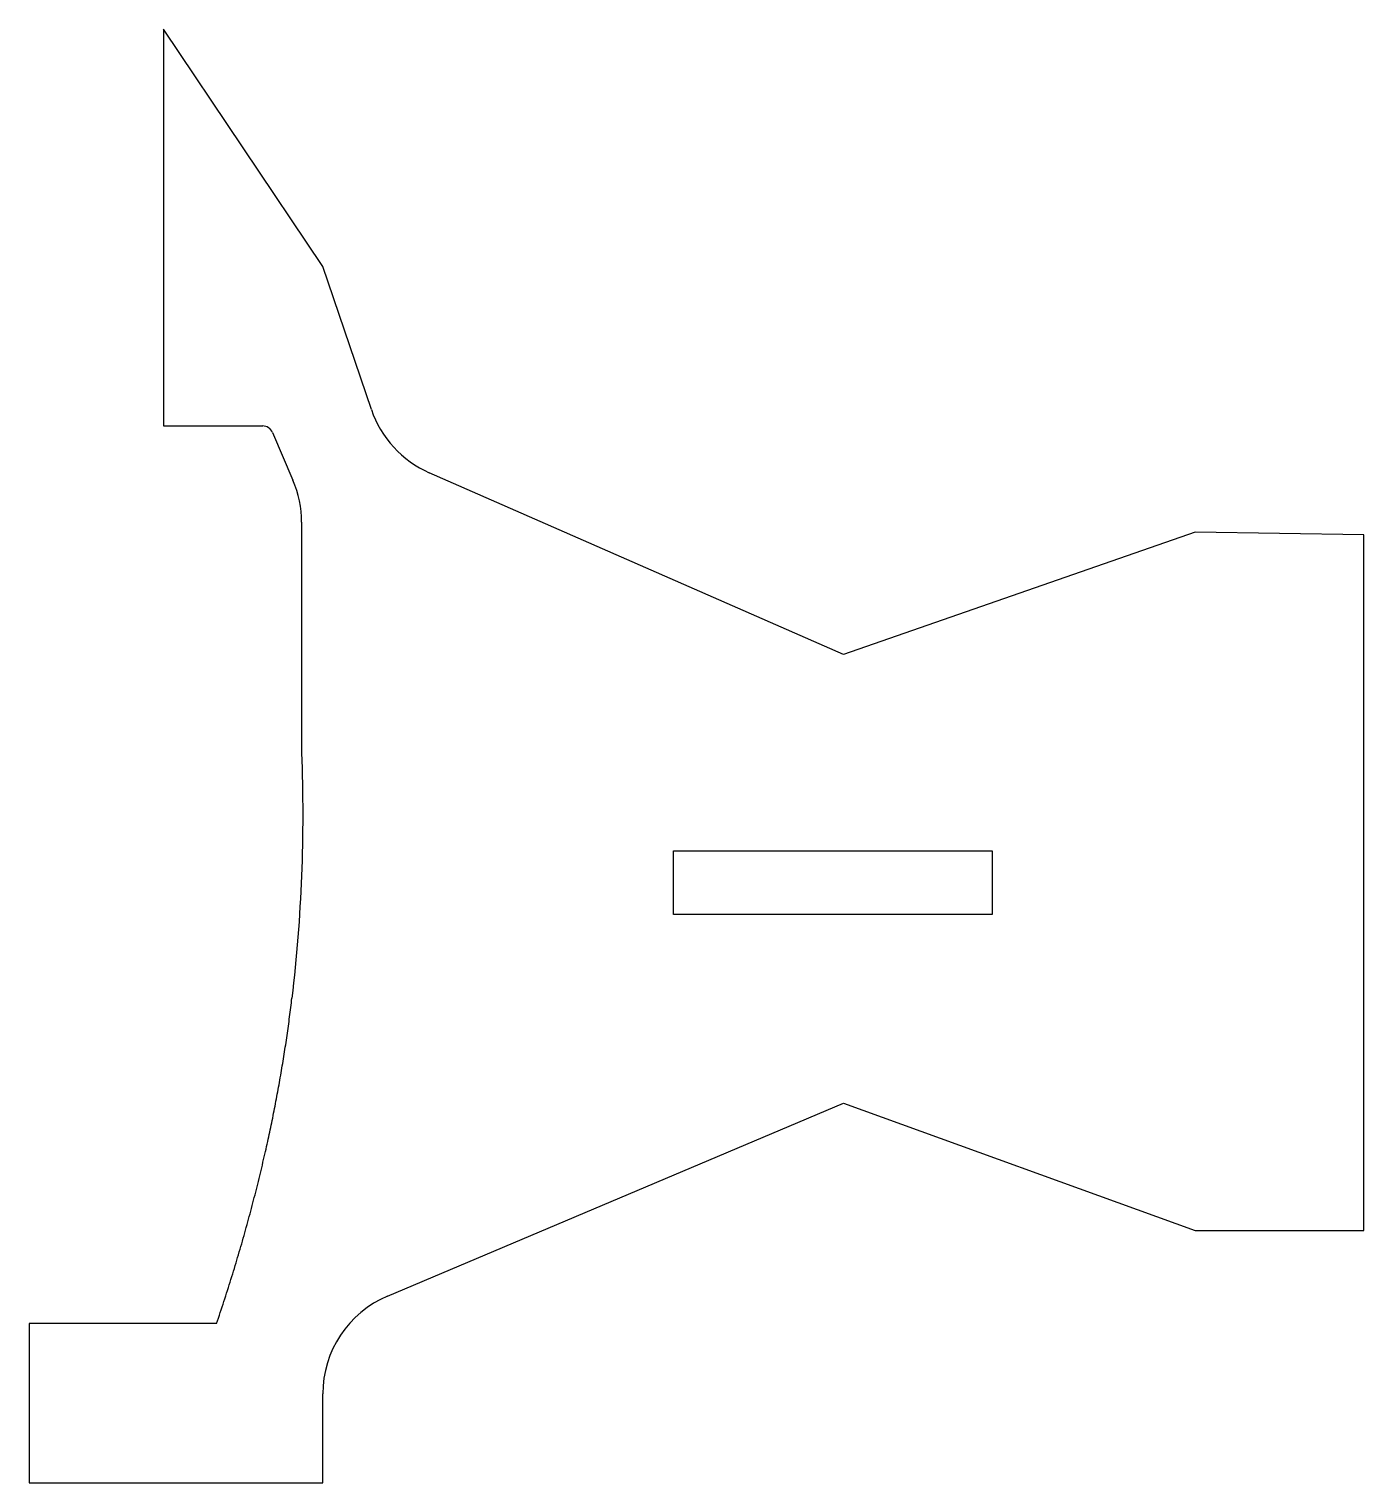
# Model space of a CAD drawing. Header units: millimetres. Extents: x 23 to 149, y -56 to 80.
import ezdxf

# ---------------------------------------------------------------- set-up
doc = ezdxf.new("R2010")
doc.units = ezdxf.units.MM
doc.layers.get('0').update_dxf_attribs({"linetype": 'CONTINUOUS'})

msp = doc.modelspace()

# ---------------------------------------------------------------- linework, layer by layer
for p, q in [((51, 58), (36, 80.36)), ((36, 80.36), (36, 43)), ((55.57, 44.55), (51, 58)), ((36, 43), (45.34, 43)), ((46.26, 42.39), (48.19, 37.89)), ((100, 21.5), (61.02, 38.6)), ((49, 33.95), (49, 12.24)), ((133.13, 32.99), (100, 21.5)), ((149, 32.75), (133.13, 32.99)), ((149, -32.75), (149, 32.75)), ((57.1, -38.92), (100, -20.75)), ((100, -20.75), (133.13, -32.75)), ((133.13, -32.75), (149, -32.75)), ((41, -41.5), (23.35, -41.5)), ((23.35, -41.5), (23.35, -56.5)), ((51, -56.5), (51, -48.12)), ((23.35, -56.5), (51, -56.5))]:
    msp.add_line(p, q)
msp.add_lwpolyline([(84, 3), (114, 3), (114, -3), (84, -3)], close=True)
for centre, radius, start, end in [((65.04, 47.76), 10, 198.7477, 246.3093), ((45.34, 42), 1, 23.1986, 90), ((39, 33.95), 10, 0, 23.1986), ((61, -48.12), 10, 112.9512, 180)]:
    msp.add_arc(centre, radius, start, end)
for points, degree in [([(49, 12.24), (49.29, 4.49), (48.99, -3.21), (48.09, -10.86)], 3), ([(41, -41.5), (46.37, -25.68), (48.09, -10.86)], 2)]:
    msp.add_open_spline(points, degree=degree)

doc.saveas('drawing.dxf')
